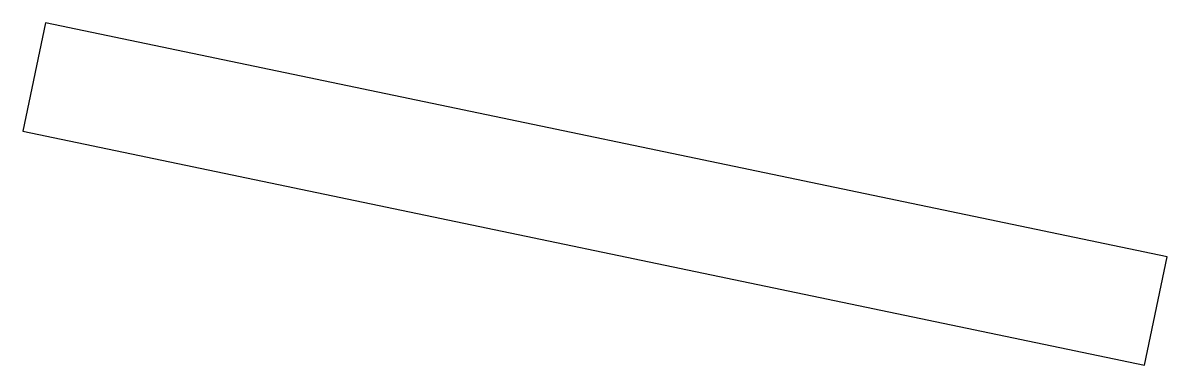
# Model space of a CAD drawing. Extents: x 0 to 20.7, y 0 to 6.2.
import ezdxf

# ---------------------------------------------------------------- set-up
doc = ezdxf.new("R2010")
doc.units = 0
doc.layers.get('0').update_dxf_attribs({"linetype": 'CONTINUOUS'})

msp = doc.modelspace()

# ---------------------------------------------------------------- linework, layer by layer
msp.add_lwpolyline([(20.306, -0.002), (20.714, 1.956), (0.408, 6.19), (0, 4.232)], close=True)

doc.saveas('drawing.dxf')
